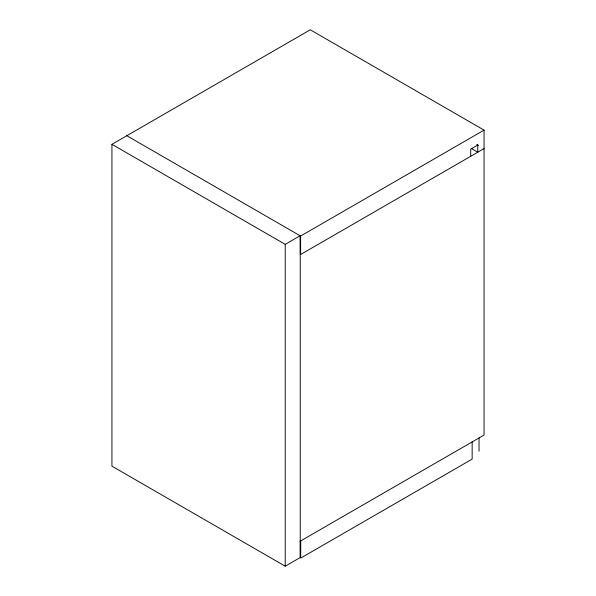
<?xml version="1.0" encoding="UTF-8"?>
<svg xmlns="http://www.w3.org/2000/svg" width="596" height="596" viewBox="0 0 596 596"><rect width="100%" height="100%" fill="white"/><g stroke="black" fill="none" stroke-linecap="round" stroke-linejoin="round"><path stroke-width="0.89" d="M300.108 540.863L300.108 557.603L285.223 566.2L111.936 466.154L111.936 144.314L310.278 29.8L484.064 130.129L484.064 435.05L300.235 541.183L300.235 254.715L484.064 148.583M111.936 144.314L285.223 244.36L300.108 235.763L300.108 254.365M126.821 135.717L300.608 236.053L484.064 130.129M476.822 144.403L478.484 145.364M471.324 148.501L477.761 152.226L477.761 145.059L470.713 149.134L470.713 156.294M479.035 437.904L479.035 451.202M472.151 441.927L472.151 459.114L300.727 558.087L300.727 540.892M300.608 236.053L300.608 254.507M285.223 244.36L285.223 566.2"/></g></svg>
